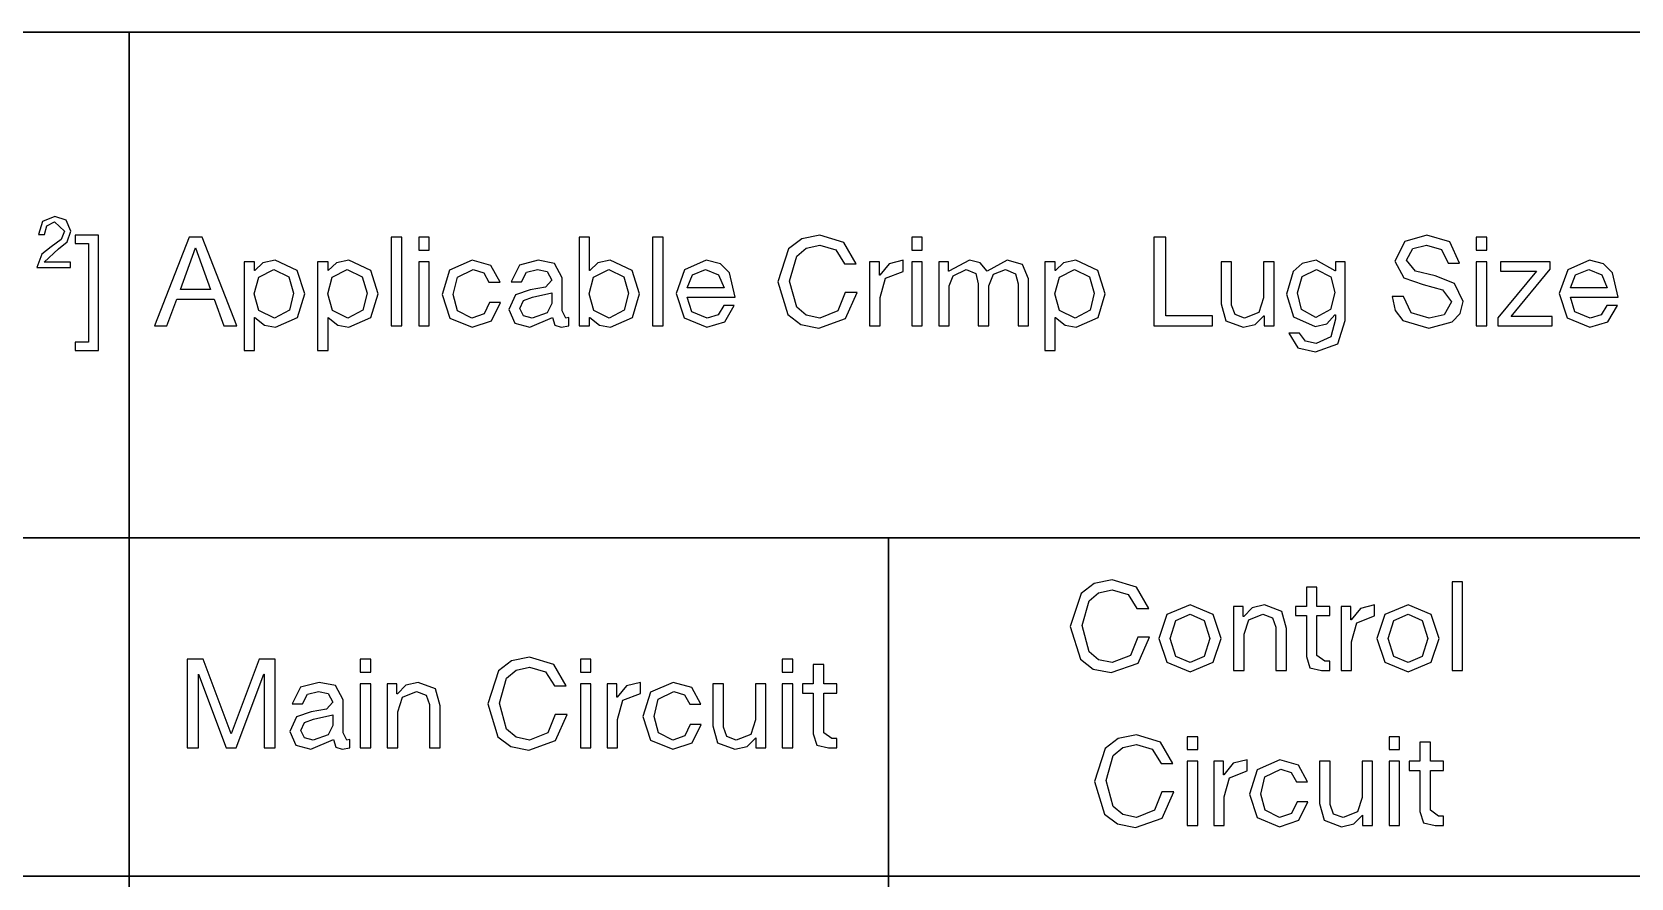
# Model space of a CAD drawing. Extents: x -212 to 220, y 7 to 294.
# Drawn here: x 120.6 to 157.04, y 128.63 to 147.9 of the extents above; entities that cross this region are included whole.
import ezdxf

# ---------------------------------------------------------------- set-up
doc = ezdxf.new("R2010")
doc.units = 0

msp = doc.modelspace()

# ---------------------------------------------------------------- linework, layer by layer
at = {"layer": '1'}
for p, q in [((88.217886, 147.898229), (122.817901, 147.898229)), ((105.518, 147.898), (122.817831, 147.898)), ((122.817549, 147.898229), (157.417564, 147.898229)), ((122.817549, 136.37618), (122.817549, 147.898229)), ((122.817901, 147.898229), (122.817901, 136.37618)), ((122.818, 147.898), (140.117831, 147.898)), ((122.818, 144.076), (122.818, 147.810145)), ((140.118, 147.898), (157.417831, 147.898)), ((122.818, 136.464), (122.818, 144.075869)), ((120.841497, 143.582907), (120.75158, 143.286285)), ((121.12365, 143.699696), (120.841497, 143.582907)), ((120.939682, 143.483689), (121.115382, 143.575673)), ((121.115382, 143.575673), (121.342757, 143.364833)), ((121.385132, 143.61443), (121.12365, 143.699696)), ((121.491585, 143.364833), (121.385132, 143.61443)), ((120.75158, 143.286285), (120.888006, 143.286285)), ((120.888006, 143.286285), (120.939682, 143.483689)), ((121.342757, 143.364833), (121.268344, 143.173114)), ((121.403219, 143.120921), (121.491585, 143.364833)), ((122.116563, 143.268886), (121.587397, 143.268886)), ((121.587397, 143.268886), (121.587397, 143.078717)), ((122.116563, 140.647863), (122.116563, 143.268886)), ((124.18775, 143.22341), (123.398136, 141.205967)), ((124.481271, 143.22341), (124.18775, 143.22341)), ((125.270885, 141.205967), (124.481271, 143.22341)), ((129.028787, 143.22341), (128.789009, 143.22341)), ((128.789009, 143.22341), (128.789009, 141.205967)), ((129.028787, 141.205967), (129.028787, 143.22341)), ((129.655104, 143.22341), (129.415326, 143.22341)), ((129.415326, 143.22341), (129.415326, 142.929889)), ((129.655104, 142.929889), (129.655104, 143.22341)), ((133.30862, 143.22341), (133.068842, 143.22341)), ((133.068842, 143.22341), (133.068842, 141.205967)), ((133.30862, 142.466869), (133.30862, 143.22341)), ((134.986033, 143.22341), (134.746255, 143.22341)), ((134.746255, 143.22341), (134.746255, 141.205967)), ((134.986033, 141.205967), (134.986033, 143.22341)), ((138.553766, 143.268886), (138.14294, 143.185428)), ((139.104119, 143.103521), (138.553766, 143.268886)), ((140.890569, 143.22341), (140.650791, 143.22341)), ((140.650791, 143.22341), (140.650791, 142.929889)), ((140.890569, 142.929889), (140.890569, 143.22341)), ((146.436472, 143.22341), (146.167755, 143.22341)), ((146.167755, 143.22341), (146.167755, 141.205967)), ((146.436472, 141.433343), (146.436472, 143.22341)), ((152.38855, 143.268886), (151.884706, 143.128843)), ((152.909448, 143.11644), (152.38855, 143.268886)), ((153.753839, 143.22341), (153.51406, 143.22341)), ((153.51406, 143.22341), (153.51406, 142.929889)), ((153.753839, 142.929889), (153.753839, 143.22341)), ((120.827545, 142.838252), (120.718508, 142.533878)), ((121.045102, 143.0093), (120.827545, 142.838252)), ((120.879738, 142.657901), (121.206332, 142.963825)), ((121.268344, 143.173114), (121.045102, 143.0093)), ((121.206332, 142.963825), (121.403219, 143.120921)), ((121.587397, 143.078717), (121.889187, 143.078717)), ((121.889187, 143.078717), (121.889187, 140.838032)), ((123.985179, 142.036922), (124.328309, 142.979498)), ((124.328309, 142.979498), (124.332444, 142.979498)), ((124.332444, 142.979498), (124.67144, 142.036922)), ((129.415326, 142.929889), (129.655104, 142.929889)), ((137.843734, 142.957794), (137.598788, 142.20642)), ((138.14294, 143.185428), (137.843734, 142.957794)), ((138.029252, 142.794497), (138.242481, 142.977044)), ((138.242481, 142.977044), (138.553766, 143.045644)), ((138.553766, 143.045644), (138.917051, 142.93764)), ((138.917051, 142.93764), (139.116005, 142.615697)), ((139.384721, 142.615697), (139.104119, 143.103521)), ((140.650791, 142.929889), (140.890569, 142.929889)), ((151.884706, 143.128843), (151.656814, 142.681843)), ((151.92553, 142.698379), (152.067123, 142.97123)), ((152.067123, 142.97123), (152.376148, 143.045644)), ((152.376148, 143.045644), (152.719279, 142.947459)), ((152.719279, 142.947459), (152.876375, 142.632233)), ((153.132689, 142.632233), (152.909448, 143.11644)), ((153.51406, 142.929889), (153.753839, 142.929889)), ((120.718508, 142.533878), (121.479183, 142.533878)), ((121.479183, 142.657901), (120.879738, 142.657901)), ((121.479183, 142.533878), (121.479183, 142.657901)), ((125.677061, 142.665306), (125.437283, 142.665306)), ((125.437283, 142.665306), (125.437283, 140.647863)), ((125.677061, 142.466869), (125.677061, 142.665306)), ((125.681196, 142.466869), (125.677061, 142.466869)), ((125.868264, 142.643085), (125.681196, 142.466869)), ((125.771112, 142.314941), (126.115277, 142.48754)), ((126.14835, 142.698379), (125.868264, 142.643085)), ((126.115277, 142.48754), (126.456857, 142.321142)), ((126.650644, 142.469453), (126.14835, 142.698379)), ((126.818075, 141.933569), (126.650644, 142.469453)), ((127.351374, 142.665306), (127.111596, 142.665306)), ((127.111596, 142.665306), (127.111596, 140.647863)), ((127.351374, 142.466869), (127.351374, 142.665306)), ((127.355509, 142.466869), (127.351374, 142.466869)), ((127.542577, 142.643085), (127.355509, 142.466869)), ((127.445425, 142.314941), (127.789589, 142.48754)), ((127.822662, 142.698379), (127.542577, 142.643085)), ((127.789589, 142.48754), (128.13117, 142.321142)), ((128.324956, 142.469453), (127.822662, 142.698379)), ((128.492388, 141.933569), (128.324956, 142.469453)), ((129.655104, 142.665306), (129.415326, 142.665306)), ((129.415326, 142.665306), (129.415326, 141.205967)), ((129.655104, 141.205967), (129.655104, 142.665306)), ((130.120191, 142.472037), (129.950693, 141.917033)), ((130.636954, 142.698379), (130.120191, 142.472037)), ((130.300025, 142.313907), (130.657625, 142.48754)), ((131.063284, 142.57849), (130.636954, 142.698379)), ((130.657625, 142.48754), (130.89947, 142.411059)), ((131.269472, 142.198152), (131.063284, 142.57849)), ((131.714405, 142.590892), (131.520619, 142.210555)), ((132.140735, 142.698379), (131.714405, 142.590892)), ((131.870985, 142.429662), (132.124199, 142.48754)), ((132.124199, 142.48754), (132.344857, 142.444648)), ((132.511254, 142.626549), (132.140735, 142.698379)), ((132.686437, 142.297371), (132.511254, 142.626549)), ((133.312755, 142.466869), (133.30862, 142.466869)), ((133.499823, 142.643085), (133.312755, 142.466869)), ((133.402671, 142.314941), (133.746835, 142.48754)), ((133.779909, 142.698379), (133.499823, 142.643085)), ((133.746835, 142.48754), (134.088416, 142.321142)), ((134.282203, 142.469453), (133.779909, 142.698379)), ((134.449634, 141.933569), (134.282203, 142.469453)), ((135.475408, 142.482889), (135.282655, 141.941838)), ((135.968917, 142.698379), (135.475408, 142.482889)), ((135.655241, 142.36455), (135.95238, 142.48754)), ((135.95238, 142.48754), (136.248486, 142.367651)), ((136.291958, 142.617893), (135.968917, 142.698379)), ((136.497566, 142.414159), (136.291958, 142.617893)), ((137.867505, 142.227091), (138.029252, 142.794497)), ((139.116005, 142.615697), (139.384721, 142.615697)), ((139.913886, 142.665306), (139.690645, 142.665306)), ((139.690645, 142.665306), (139.690645, 141.205967)), ((139.913886, 142.359382), (139.913886, 142.665306)), ((140.136095, 142.618797), (139.922155, 142.359382)), ((140.455455, 142.698379), (140.136095, 142.618797)), ((140.455455, 142.446199), (140.455455, 142.698379)), ((140.890569, 142.665306), (140.650791, 142.665306)), ((140.650791, 142.665306), (140.650791, 141.205967)), ((140.890569, 141.205967), (140.890569, 142.665306)), ((141.487947, 142.665306), (141.264706, 142.665306)), ((141.264706, 142.665306), (141.264706, 141.205967)), ((141.487947, 142.450333), (141.487947, 142.665306)), ((141.967504, 142.698379), (141.496216, 142.450333)), ((141.591817, 142.343363), (141.89309, 142.48754)), ((141.89309, 142.48754), (142.11013, 142.396073)), ((142.211416, 142.641018), (141.967504, 142.698379)), ((142.368512, 142.450333), (142.211416, 142.641018)), ((142.823264, 142.698379), (142.368512, 142.450333)), ((142.511139, 142.386771), (142.790191, 142.48754)), ((142.790191, 142.48754), (143.017567, 142.392972)), ((143.177246, 142.600711), (142.823264, 142.698379)), ((143.311088, 142.2767), (143.177246, 142.600711)), ((143.919835, 142.665306), (143.680057, 142.665306)), ((143.680057, 142.665306), (143.680057, 140.647863)), ((143.919835, 142.466869), (143.919835, 142.665306)), ((143.92397, 142.466869), (143.919835, 142.466869)), ((144.111038, 142.643085), (143.92397, 142.466869)), ((144.013886, 142.314941), (144.358051, 142.48754)), ((144.391124, 142.698379), (144.111038, 142.643085)), ((144.358051, 142.48754), (144.699631, 142.321142)), ((144.893417, 142.469453), (144.391124, 142.698379)), ((145.060849, 141.933569), (144.893417, 142.469453)), ((147.939219, 142.665306), (147.699441, 142.665306)), ((147.699441, 142.665306), (147.699441, 141.706194)), ((147.939219, 141.677255), (147.939219, 142.665306)), ((148.9066, 142.665306), (148.666822, 142.665306)), ((148.666822, 142.665306), (148.666822, 141.842619)), ((148.9066, 141.205967), (148.9066, 142.665306)), ((149.545578, 142.626484), (149.33758, 142.442581)), ((149.542735, 142.326826), (149.876048, 142.48754)), ((149.863645, 142.698379), (149.545578, 142.626484)), ((150.297726, 142.458601), (149.863645, 142.698379)), ((149.876048, 142.48754), (150.195924, 142.323209)), ((150.30186, 142.458601), (150.297726, 142.458601)), ((150.525102, 142.665306), (150.30186, 142.665306)), ((150.30186, 142.665306), (150.30186, 142.458601)), ((150.525103, 141.32999), (150.525102, 142.665306)), ((151.656814, 142.681843), (151.860418, 142.301505)), ((152.127585, 142.45395), (151.92553, 142.698379)), ((152.876375, 142.632233), (153.132689, 142.632233)), ((153.753839, 142.665306), (153.51406, 142.665306)), ((153.51406, 142.665306), (153.51406, 141.205967)), ((153.753839, 141.205967), (153.753839, 142.665306)), ((155.198709, 142.665306), (154.065963, 142.665306)), ((154.065963, 142.665306), (154.065963, 142.454467)), ((154.305742, 141.416806), (155.198709, 142.499942)), ((155.198709, 142.499942), (155.198709, 142.665306)), ((155.597133, 142.482889), (155.40438, 141.941838)), ((156.090642, 142.698379), (155.597133, 142.482889)), ((155.776966, 142.36455), (156.074105, 142.48754)), ((156.074105, 142.48754), (156.370211, 142.367651)), ((156.413683, 142.617893), (156.090642, 142.698379)), ((156.61929, 142.414159), (156.413683, 142.617893)), ((125.668793, 141.937704), (125.771112, 142.314941)), ((126.456857, 142.321142), (126.565894, 141.950106)), ((127.343106, 141.937704), (127.445425, 142.314941)), ((128.13117, 142.321142), (128.240207, 141.950106)), ((130.202873, 141.917033), (130.300025, 142.313907)), ((130.89947, 142.411059), (131.017292, 142.198152)), ((131.017292, 142.198152), (131.269472, 142.198152)), ((131.520619, 142.210555), (131.760398, 142.210555)), ((131.760398, 142.210555), (131.870985, 142.429662)), ((132.450793, 142.243627), (132.304032, 142.089632)), ((132.344857, 142.444648), (132.450793, 142.243627)), ((132.686437, 141.549098), (132.686437, 142.297371)), ((133.300352, 141.937704), (133.402671, 142.314941)), ((134.088416, 142.321142), (134.197453, 141.950106)), ((135.534836, 142.074129), (135.655241, 142.36455)), ((136.248486, 142.367651), (136.374059, 142.074129)), ((136.626239, 141.86329), (136.497566, 142.414159)), ((137.598788, 142.20642), (137.830298, 141.461248)), ((138.029252, 141.63333), (137.867505, 142.227091)), ((139.922155, 142.359382), (139.913886, 142.359382)), ((139.930423, 141.855021), (140.048762, 142.290136)), ((140.048762, 142.290136), (140.455455, 142.446199)), ((141.496216, 142.450333), (141.487947, 142.450333)), ((141.504484, 142.11547), (141.591817, 142.343363)), ((141.504484, 141.205967), (141.504484, 142.11547)), ((142.11013, 142.396073), (142.165941, 142.165079)), ((142.165941, 142.165079), (142.165941, 141.205967)), ((142.405719, 142.11547), (142.511139, 142.386771)), ((142.405719, 141.205967), (142.405719, 142.11547)), ((143.017567, 142.392972), (143.07131, 142.165079)), ((143.07131, 142.165079), (143.07131, 141.205967)), ((143.311088, 141.205967), (143.311088, 142.2767)), ((143.911567, 141.937704), (144.013886, 142.314941)), ((144.699631, 142.321142), (144.808668, 141.950106)), ((149.33758, 142.442581), (149.189786, 141.929435)), ((149.441966, 141.958374), (149.542735, 142.326826)), ((150.195924, 142.323209), (150.289458, 141.966642)), ((151.860418, 142.301505), (152.305868, 142.144409)), ((152.574585, 142.342846), (152.127585, 142.45395)), ((152.305868, 142.144409), (152.747184, 142.025553)), ((153.01435, 142.170764), (152.574585, 142.342846)), ((153.215371, 141.759937), (153.01435, 142.170764)), ((154.888651, 142.454467), (154.008086, 141.387868)), ((154.065963, 142.454467), (154.888651, 142.454467)), ((155.65656, 142.074129), (155.776966, 142.36455)), ((156.370211, 142.367651), (156.495784, 142.074129)), ((156.747964, 141.86329), (156.61929, 142.414159)), ((123.675121, 141.205967), (123.902497, 141.81368)), ((123.902497, 141.81368), (124.754122, 141.81368)), ((124.67144, 142.036922), (123.985179, 142.036922)), ((124.754122, 141.81368), (124.97323, 141.205967)), ((125.774213, 141.552198), (125.668793, 141.937704)), ((126.565894, 141.950106), (126.469259, 141.55995)), ((126.565894, 141.950106), (126.565894, 141.950106)), ((126.65271, 141.398203), (126.818075, 141.933569)), ((127.448525, 141.552198), (127.343106, 141.937704)), ((128.240207, 141.950106), (128.143572, 141.55995)), ((128.240207, 141.950106), (128.240207, 141.950106)), ((128.327023, 141.398203), (128.492388, 141.933569)), ((129.950693, 141.917033), (130.124325, 141.382183)), ((130.301058, 141.549614), (130.202873, 141.917033)), ((131.029694, 141.739267), (130.905155, 141.479335)), ((131.277741, 141.739267), (131.029694, 141.739267)), ((131.073102, 141.322755), (131.277741, 141.739267)), ((131.619838, 141.912382), (131.466876, 141.58217)), ((131.958835, 142.028654), (131.619838, 141.912382)), ((131.719056, 141.598707), (131.806906, 141.786292)), ((131.806906, 141.786292), (132.012578, 141.859156)), ((132.304032, 142.089632), (131.958835, 142.028654)), ((132.012578, 141.859156), (132.446659, 141.958374)), ((132.446659, 141.958374), (132.446659, 141.714462)), ((133.405771, 141.552198), (133.300352, 141.937704)), ((134.197453, 141.950106), (134.100818, 141.55995)), ((134.197453, 141.950106), (134.197453, 141.950106)), ((134.28427, 141.398203), (134.449634, 141.933569)), ((135.282655, 141.941838), (135.461456, 141.389935)), ((136.374059, 142.074129), (135.534836, 142.074129)), ((135.639739, 141.528944), (135.534836, 141.86329)), ((135.534836, 141.86329), (136.626239, 141.86329)), ((139.136675, 141.966642), (138.969244, 141.549614)), ((139.405392, 141.966642), (139.136675, 141.966642)), ((139.141326, 141.372365), (139.405392, 141.966642)), ((139.930423, 141.205967), (139.930423, 141.855021)), ((144.016987, 141.552198), (143.911567, 141.937704)), ((144.808668, 141.950106), (144.712033, 141.55995)), ((144.808668, 141.950106), (144.808668, 141.950106)), ((144.895484, 141.398203), (145.060849, 141.933569)), ((148.666822, 141.842619), (148.559852, 141.513958)), ((149.189786, 141.929435), (149.351533, 141.410605)), ((149.529299, 141.580103), (149.441966, 141.958374)), ((150.289458, 141.966642), (150.19024, 141.579587)), ((151.851117, 141.871558), (151.594802, 141.871558)), ((151.594802, 141.871558), (151.661335, 141.552263)), ((152.029917, 141.500522), (151.851117, 141.871558)), ((152.747184, 142.025553), (152.946655, 141.751669)), ((152.946655, 141.751669), (152.783874, 141.457631)), ((153.144381, 141.484244), (153.215371, 141.759937)), ((155.40438, 141.941838), (155.583181, 141.389935)), ((156.495784, 142.074129), (155.65656, 142.074129)), ((155.761464, 141.528944), (155.65656, 141.86329)), ((155.65656, 141.86329), (156.747964, 141.86329)), ((125.677061, 140.647863), (125.677061, 141.40027)), ((125.677061, 141.40027), (125.681196, 141.40027)), ((125.681196, 141.40027), (125.901337, 141.22147)), ((126.127679, 141.383733), (125.774213, 141.552198)), ((126.469259, 141.55995), (126.127679, 141.383733)), ((126.152484, 141.172894), (126.65271, 141.398203)), ((127.351374, 140.647863), (127.351374, 141.40027)), ((127.351374, 141.40027), (127.355509, 141.40027)), ((127.355509, 141.40027), (127.57565, 141.22147)), ((127.801992, 141.383733), (127.448525, 141.552198)), ((128.143572, 141.55995), (127.801992, 141.383733)), ((127.826796, 141.172894), (128.327023, 141.398203)), ((130.124325, 141.382183), (130.63282, 141.172894)), ((130.628686, 141.383733), (130.301058, 141.549614)), ((130.905155, 141.479335), (130.628686, 141.383733)), ((131.466876, 141.58217), (131.607435, 141.267462)), ((131.805356, 141.432309), (131.719056, 141.598707)), ((132.000176, 141.383733), (131.805356, 141.432309)), ((131.946432, 141.172894), (132.463195, 141.396136)), ((132.34279, 141.499488), (132.000176, 141.383733)), ((132.446659, 141.714462), (132.34279, 141.499488)), ((132.463195, 141.396136), (132.517972, 141.225604)), ((132.764985, 141.383733), (132.686437, 141.549098)), ((132.839399, 141.396136), (132.764985, 141.383733)), ((132.839399, 141.210101), (132.839399, 141.396136)), ((133.30862, 141.205967), (133.30862, 141.40027)), ((133.30862, 141.40027), (133.312755, 141.40027)), ((133.312755, 141.40027), (133.532896, 141.22147)), ((133.759237, 141.383733), (133.405771, 141.552198)), ((134.100818, 141.55995), (133.759237, 141.383733)), ((133.784043, 141.172894), (134.28427, 141.398203)), ((135.461456, 141.389935), (135.981319, 141.172894)), ((135.989587, 141.383733), (135.639739, 141.528944)), ((136.237117, 141.455047), (135.989587, 141.383733)), ((136.369925, 141.668987), (136.237117, 141.455047)), ((136.605569, 141.668987), (136.369925, 141.668987)), ((136.391112, 141.300018), (136.605569, 141.668987)), ((137.830298, 141.461248), (138.122011, 141.237877)), ((138.242481, 141.450977), (138.029252, 141.63333)), ((138.553766, 141.383733), (138.242481, 141.450977)), ((138.533096, 141.156358), (139.141326, 141.372365)), ((138.969244, 141.549614), (138.553766, 141.383733)), ((143.919835, 140.647863), (143.919835, 141.40027)), ((143.919835, 141.40027), (143.92397, 141.40027)), ((143.92397, 141.40027), (144.144111, 141.22147)), ((144.370453, 141.383733), (144.016987, 141.552198)), ((144.712033, 141.55995), (144.370453, 141.383733)), ((144.395258, 141.172894), (144.895484, 141.398203)), ((147.503071, 141.433343), (146.436472, 141.433343)), ((147.503071, 141.205967), (147.503071, 141.433343)), ((147.699441, 141.706194), (147.805377, 141.321722)), ((148.017767, 141.463832), (147.939219, 141.677255)), ((148.232741, 141.383733), (148.017767, 141.463832)), ((148.559852, 141.513958), (148.232741, 141.383733)), ((148.477686, 141.236973), (148.67509, 141.437477)), ((148.67509, 141.437477), (148.679224, 141.437477)), ((148.679224, 141.437477), (148.679224, 141.205967)), ((149.351533, 141.410605), (149.838841, 141.189431)), ((149.855377, 141.40027), (149.529299, 141.580103)), ((150.19024, 141.579587), (149.855377, 141.40027)), ((149.855377, 141.40027), (149.855377, 141.40027)), ((150.106524, 141.255059), (150.293592, 141.454013)), ((150.293592, 141.454013), (150.301861, 141.454013)), ((150.301861, 141.454013), (150.301861, 141.358929)), ((151.661335, 141.552263), (151.841815, 141.329473)), ((152.438159, 141.383733), (152.029917, 141.500522)), ((152.783874, 141.457631), (152.438159, 141.383733)), ((152.960607, 141.296917), (153.144381, 141.484244)), ((154.008086, 141.387868), (154.008086, 141.205967)), ((155.240049, 141.416806), (154.305742, 141.416806)), ((155.240049, 141.205967), (155.240049, 141.416806)), ((155.583181, 141.389935), (156.103044, 141.172894)), ((156.111312, 141.383733), (155.761464, 141.528944)), ((156.358842, 141.455047), (156.111312, 141.383733)), ((156.49165, 141.668987), (156.358842, 141.455047)), ((156.727294, 141.668987), (156.49165, 141.668987)), ((156.512837, 141.300018), (156.727294, 141.668987)), ((123.398136, 141.205967), (123.675121, 141.205967)), ((124.97323, 141.205967), (125.270885, 141.205967)), ((125.901337, 141.22147), (126.152484, 141.172894)), ((127.57565, 141.22147), (127.826796, 141.172894)), ((128.789009, 141.205967), (129.028787, 141.205967)), ((129.415326, 141.205967), (129.655104, 141.205967)), ((130.63282, 141.172894), (131.073102, 141.322755)), ((131.607435, 141.267462), (131.946432, 141.172894)), ((132.517972, 141.225604), (132.665767, 141.172894)), ((132.665767, 141.172894), (132.839399, 141.210101)), ((133.068842, 141.205967), (133.30862, 141.205967)), ((133.532896, 141.22147), (133.784043, 141.172894)), ((134.746255, 141.205967), (134.986033, 141.205967)), ((135.981319, 141.172894), (136.391112, 141.300018)), ((138.122011, 141.237877), (138.533096, 141.156358)), ((139.690645, 141.205967), (139.930423, 141.205967)), ((140.650791, 141.205967), (140.890569, 141.205967)), ((141.264706, 141.205967), (141.504484, 141.205967)), ((142.165941, 141.205967), (142.405719, 141.205967)), ((143.07131, 141.205967), (143.311088, 141.205967)), ((144.144111, 141.22147), (144.395258, 141.172894)), ((146.167755, 141.205967), (147.503071, 141.205967)), ((147.805377, 141.321722), (148.199668, 141.172894)), ((148.199668, 141.172894), (148.477686, 141.236973)), ((148.679224, 141.205967), (148.9066, 141.205967)), ((149.483309, 141.040603), (149.24353, 141.040603)), ((149.24353, 141.040603), (149.449202, 140.708324)), ((149.619217, 140.857669), (149.483309, 141.040603)), ((149.838841, 141.189431), (150.106524, 141.255059)), ((150.301861, 141.358929), (150.200576, 140.959471)), ((150.359739, 140.794107), (150.525103, 141.32999)), ((151.841815, 141.329473), (152.429891, 141.156358)), ((152.429891, 141.156358), (152.960607, 141.296917)), ((153.51406, 141.205967), (153.753839, 141.205967)), ((154.008086, 141.205967), (155.240049, 141.205967)), ((156.103044, 141.172894), (156.512837, 141.300018)), ((121.889187, 140.838032), (121.587397, 140.838032)), ((121.587397, 140.838032), (121.587397, 140.647863)), ((121.587397, 140.647863), (122.116563, 140.647863)), ((125.437283, 140.647863), (125.677061, 140.647863)), ((127.111596, 140.647863), (127.351374, 140.647863)), ((143.680057, 140.647863), (143.919835, 140.647863)), ((149.449202, 140.708324), (149.84711, 140.61479)), ((149.863646, 140.804959), (149.619217, 140.857669)), ((149.84711, 140.61479), (150.359739, 140.794107)), ((150.200576, 140.959471), (149.863646, 140.804959)), ((122.817901, 136.37618), (88.217886, 136.37618)), ((105.517717, 136.375827), (122.817549, 136.375827)), ((105.518, 136.376), (122.817831, 136.376)), ((157.417564, 136.37618), (122.817549, 136.37618)), ((122.817549, 136.375827), (122.817549, 128.675764)), ((122.817549, 136.375827), (140.11738, 136.375827)), ((122.817549, 128.675764), (122.817549, 136.375827)), ((122.818, 136.376), (140.117831, 136.376)), ((122.818, 128.765), (122.818, 136.288675)), ((140.11738, 136.375827), (140.11738, 128.675764)), ((140.117733, 136.375827), (157.417564, 136.375827)), ((140.117733, 128.675764), (140.117733, 136.375827)), ((140.118, 136.376), (157.417831, 136.376)), ((140.118, 128.765), (140.118, 136.288675)), ((144.80712, 135.338069), (144.507914, 135.110435)), ((145.217946, 135.421527), (144.80712, 135.338069)), ((144.906662, 135.129685), (145.217946, 135.198285)), ((145.768299, 135.256162), (145.217946, 135.421527)), ((145.217946, 135.198285), (145.581232, 135.090282)), ((146.048902, 134.768338), (145.768299, 135.256162)), ((149.882251, 135.256162), (149.642472, 135.256162)), ((149.642472, 135.256162), (149.642472, 134.817947)), ((149.882251, 134.817947), (149.882251, 135.256162)), ((153.200905, 135.376052), (152.961126, 135.376052)), ((152.961126, 135.376052), (152.961126, 133.358608)), ((153.200905, 133.358608), (153.200905, 135.376052)), ((144.507914, 135.110435), (144.262968, 134.359062)), ((144.531686, 134.379732), (144.693432, 134.947138)), ((144.693432, 134.947138), (144.906662, 135.129685)), ((145.581232, 135.090282), (145.780185, 134.768338)), ((146.990446, 134.85102), (146.463347, 134.629846)), ((147.517543, 134.629846), (146.990446, 134.85102)), ((147.981612, 134.817947), (147.981598, 133.358608)), ((148.204853, 134.817947), (147.981612, 134.817947)), ((148.204853, 134.586437), (148.204853, 134.817947)), ((148.684393, 134.85102), (148.408444, 134.786942)), ((149.080752, 134.702192), (148.684393, 134.85102)), ((149.642472, 134.817947), (149.394427, 134.817947)), ((149.394427, 134.817947), (149.394427, 134.607108)), ((150.175772, 134.817947), (149.882251, 134.817947)), ((150.175772, 134.607108), (150.175772, 134.817947)), ((150.432103, 134.817947), (150.432089, 133.358608)), ((150.655344, 134.817947), (150.432103, 134.817947)), ((150.655344, 134.512024), (150.655344, 134.817947)), ((151.196895, 134.85102), (150.877537, 134.771439)), ((151.196895, 134.59884), (151.196895, 134.85102)), ((151.957571, 134.85102), (151.430473, 134.629846)), ((152.48467, 134.629846), (151.957571, 134.85102)), ((145.780185, 134.768338), (146.048902, 134.768338)), ((146.463347, 134.629846), (146.283513, 134.086211)), ((146.535692, 134.086211), (146.6685, 134.496521)), ((146.6685, 134.496521), (146.990446, 134.640181)), ((146.990446, 134.640181), (147.312389, 134.496521)), ((147.312389, 134.496521), (147.445197, 134.086211)), ((147.697376, 134.086211), (147.517543, 134.629846)), ((148.213108, 134.586437), (148.204853, 134.586437)), ((148.408444, 134.786942), (148.213108, 134.586437)), ((148.221373, 134.181295), (148.327827, 134.509956)), ((148.327827, 134.509956), (148.65132, 134.640181)), ((148.65132, 134.640181), (148.869912, 134.560082)), ((148.869912, 134.560082), (148.948976, 134.346659)), ((149.188755, 134.317721), (149.080752, 134.702192)), ((149.394427, 134.607108), (149.642472, 134.607108)), ((149.642472, 134.607108), (149.642472, 133.676934)), ((149.882251, 133.701739), (149.882251, 134.607108)), ((149.882251, 134.607108), (150.175772, 134.607108)), ((150.663599, 134.512024), (150.655344, 134.512024)), ((150.877537, 134.771439), (150.663599, 134.512024)), ((150.790204, 134.442777), (151.196895, 134.59884)), ((151.430473, 134.629846), (151.250641, 134.086211)), ((151.50282, 134.086211), (151.635628, 134.496521)), ((151.635628, 134.496521), (151.957571, 134.640181)), ((151.957571, 134.640181), (152.279516, 134.496521)), ((152.279516, 134.496521), (152.412325, 134.086211)), ((152.664504, 134.086211), (152.48467, 134.629846)), ((144.262968, 134.359062), (144.494479, 133.613889)), ((144.693432, 133.785971), (144.531686, 134.379732)), ((145.800857, 134.119284), (145.633426, 133.702256)), ((146.069571, 134.119284), (145.800857, 134.119284)), ((145.805506, 133.525006), (146.069571, 134.119284)), ((146.283513, 134.086211), (146.463347, 133.546193)), ((146.283513, 134.086211), (146.283513, 134.086211)), ((146.6685, 133.679518), (146.535692, 134.086211)), ((146.535692, 134.086211), (146.535692, 134.086211)), ((147.445197, 134.086211), (147.312389, 133.679518)), ((147.517543, 133.546193), (147.697376, 134.086211)), ((148.221373, 133.358608), (148.221373, 134.181295)), ((148.948976, 134.346659), (148.948976, 133.358608)), ((149.188755, 133.358608), (149.188755, 134.317721)), ((150.671864, 134.007663), (150.790204, 134.442777)), ((151.250641, 134.086211), (151.430473, 133.546193)), ((151.250641, 134.086211), (151.250641, 134.086211)), ((151.635628, 133.679518), (151.50282, 134.086211)), ((151.50282, 134.086211), (151.50282, 134.086211)), ((152.412325, 134.086211), (152.279516, 133.679518)), ((152.48467, 133.546193), (152.664504, 134.086211)), ((144.906662, 133.603618), (144.693432, 133.785971)), ((150.671864, 133.358608), (150.671864, 134.007663)), ((124.507093, 133.612856), (124.143292, 133.612856)), ((124.143292, 133.612856), (124.143309, 131.595412)), ((125.143746, 131.917872), (124.507093, 133.612856)), ((125.780399, 133.612856), (125.143746, 131.917872)), ((126.148335, 133.612856), (125.780399, 133.612856)), ((126.148335, 131.595412), (126.148335, 133.612856)), ((128.323925, 133.612856), (128.084146, 133.612856)), ((128.084146, 133.612856), (128.084146, 133.319334)), ((128.323925, 133.319334), (128.323925, 133.612856)), ((131.533541, 133.574873), (131.234334, 133.347239)), ((131.419853, 133.183942), (131.633083, 133.366489)), ((131.944369, 133.658331), (131.533541, 133.574873)), ((131.633083, 133.366489), (131.944369, 133.435089)), ((132.49472, 133.492967), (131.944369, 133.658331)), ((131.944369, 133.435089), (132.307652, 133.327086)), ((132.775321, 133.005142), (132.49472, 133.492967)), ((133.341694, 133.612856), (133.101919, 133.612856)), ((133.101919, 133.612856), (133.101919, 133.319334)), ((133.341694, 133.319334), (133.341694, 133.612856)), ((137.940887, 133.612856), (137.701108, 133.612856)), ((137.701108, 133.612856), (137.701108, 133.319334)), ((137.940887, 133.319334), (137.940887, 133.612856)), ((138.646787, 133.492967), (138.407008, 133.492967)), ((138.407008, 133.492967), (138.407008, 133.054751)), ((138.646787, 133.054751), (138.646787, 133.492967)), ((144.494479, 133.613889), (144.786192, 133.390518)), ((144.786192, 133.390518), (145.197277, 133.308999)), ((145.217946, 133.536375), (144.906662, 133.603618)), ((145.197277, 133.308999), (145.805506, 133.525006)), ((145.633426, 133.702256), (145.217946, 133.536375)), ((146.463347, 133.546193), (146.990446, 133.325535)), ((146.990446, 133.536375), (146.6685, 133.679518)), ((147.312389, 133.679518), (146.990446, 133.536375)), ((146.990446, 133.325535), (147.517543, 133.546193)), ((147.981598, 133.358608), (148.221373, 133.358608)), ((148.948976, 133.358608), (149.188755, 133.358608)), ((149.642472, 133.676934), (149.723087, 133.417002)), ((149.723087, 133.417002), (149.989738, 133.358608)), ((150.064153, 133.569447), (149.882251, 133.701739)), ((149.989738, 133.358608), (150.175772, 133.358608)), ((150.175772, 133.569447), (150.064153, 133.569447)), ((150.175772, 133.358608), (150.175772, 133.569447)), ((150.432089, 133.358608), (150.671864, 133.358608)), ((151.430473, 133.546193), (151.957571, 133.325535)), ((151.957571, 133.536375), (151.635628, 133.679518)), ((152.279516, 133.679518), (151.957571, 133.536375)), ((151.957571, 133.325535), (152.48467, 133.546193)), ((152.961126, 133.358608), (153.200905, 133.358608)), ((124.395492, 131.595412), (124.395492, 133.273859)), ((124.395492, 133.273859), (124.399619, 133.273859)), ((124.399619, 133.273859), (125.032138, 131.595412)), ((125.259513, 131.595412), (125.887897, 133.273859)), ((125.887897, 133.273859), (125.896152, 133.273859)), ((125.896152, 133.273859), (125.896152, 131.595412)), ((127.150871, 133.087824), (126.724542, 132.980337)), ((127.521392, 133.015994), (127.150871, 133.087824)), ((127.696574, 132.686816), (127.521392, 133.015994)), ((128.084146, 133.319334), (128.323925, 133.319334)), ((128.323925, 133.054751), (128.084146, 133.054751)), ((128.084146, 133.054751), (128.084146, 131.595412)), ((128.323925, 131.595412), (128.323925, 133.054751)), ((128.698077, 133.054751), (128.698062, 131.595412)), ((128.921317, 133.054751), (128.698077, 133.054751)), ((128.921317, 132.823241), (128.921317, 133.054751)), ((129.124909, 133.023746), (128.929572, 132.823241)), ((129.400858, 133.087824), (129.124909, 133.023746)), ((129.797216, 132.938996), (129.400858, 133.087824)), ((131.234334, 133.347239), (130.989388, 132.595866)), ((131.258105, 132.616536), (131.419853, 133.183942)), ((132.307652, 133.327086), (132.506608, 133.005142)), ((132.506608, 133.005142), (132.775321, 133.005142)), ((133.101919, 133.319334), (133.341694, 133.319334)), ((133.341694, 133.054751), (133.101919, 133.054751)), ((133.101919, 133.054751), (133.101919, 131.595412)), ((133.341694, 131.595412), (133.341694, 133.054751)), ((133.707577, 133.054751), (133.707563, 131.595412)), ((133.930818, 133.054751), (133.707577, 133.054751)), ((133.930818, 132.748828), (133.930818, 133.054751)), ((134.153014, 133.008243), (133.939073, 132.748828)), ((134.472373, 133.087824), (134.153014, 133.008243)), ((134.472373, 132.835644), (134.472373, 133.087824)), ((135.212379, 133.087824), (134.695615, 132.861482)), ((135.638709, 132.967935), (135.212379, 133.087824)), ((136.359592, 133.054751), (136.119813, 133.054751)), ((136.119813, 133.054751), (136.119813, 132.095639)), ((136.359592, 132.0667), (136.359592, 133.054751)), ((137.326974, 133.054751), (137.087195, 133.054751)), ((137.087195, 133.054751), (137.087195, 132.232064)), ((137.326967, 131.595412), (137.326974, 133.054751)), ((137.701108, 133.319334), (137.940887, 133.319334)), ((137.940887, 133.054751), (137.701108, 133.054751)), ((137.701108, 133.054751), (137.701108, 131.595412)), ((137.940887, 131.595412), (137.940887, 133.054751)), ((138.407008, 133.054751), (138.158963, 133.054751)), ((138.158963, 133.054751), (138.158963, 132.843912)), ((138.940308, 133.054751), (138.646787, 133.054751)), ((138.940308, 132.843912), (138.940308, 133.054751)), ((126.724542, 132.980337), (126.530756, 132.6)), ((126.770535, 132.6), (126.881128, 132.819107)), ((126.881128, 132.819107), (127.134336, 132.876985)), ((127.134336, 132.876985), (127.354993, 132.834093)), ((127.46093, 132.633073), (127.314169, 132.479077)), ((127.354993, 132.834093), (127.46093, 132.633073)), ((127.696574, 131.938543), (127.696574, 132.686816)), ((128.929572, 132.823241), (128.921317, 132.823241)), ((128.937838, 132.418099), (129.044291, 132.74676)), ((129.044291, 132.74676), (129.367785, 132.876985)), ((129.367785, 132.876985), (129.586377, 132.796887)), ((129.586377, 132.796887), (129.665441, 132.583463)), ((129.90522, 132.554525), (129.797216, 132.938996)), ((133.939073, 132.748828), (133.930818, 132.748828)), ((133.947342, 132.244467), (134.065681, 132.679581)), ((134.065681, 132.679581), (134.472373, 132.835644)), ((134.695615, 132.861482), (134.526115, 132.306478)), ((134.778298, 132.306478), (134.875449, 132.703352)), ((134.875449, 132.703352), (135.233048, 132.876985)), ((135.233048, 132.876985), (135.474893, 132.800504)), ((135.474893, 132.800504), (135.592715, 132.587597)), ((135.844898, 132.587597), (135.638709, 132.967935)), ((138.158963, 132.843912), (138.407008, 132.843912)), ((138.407008, 132.843912), (138.407008, 131.913738)), ((138.646787, 131.938543), (138.646787, 132.843912)), ((138.646787, 132.843912), (138.940308, 132.843912)), ((126.629975, 132.301827), (126.477014, 131.971616)), ((126.530756, 132.6), (126.770535, 132.6)), ((126.968972, 132.418099), (126.629975, 132.301827)), ((127.314169, 132.479077), (126.968972, 132.418099)), ((127.022714, 132.248601), (127.456795, 132.347819)), ((127.456795, 132.347819), (127.456795, 132.103907)), ((128.937838, 131.595412), (128.937838, 132.418099)), ((129.665441, 132.583463), (129.665441, 131.595412)), ((129.90522, 131.595412), (129.90522, 132.554525)), ((130.989388, 132.595866), (131.220898, 131.850693)), ((131.419853, 132.022775), (131.258105, 132.616536)), ((132.527277, 132.356088), (132.359848, 131.93906)), ((132.795994, 132.356088), (132.527277, 132.356088)), ((132.531927, 131.76181), (132.795994, 132.356088)), ((134.526115, 132.306478), (134.699748, 131.771628)), ((134.876482, 131.93906), (134.778298, 132.306478)), ((135.592715, 132.587597), (135.844898, 132.587597)), ((126.477014, 131.971616), (126.617572, 131.656907)), ((126.729193, 131.988152), (126.817043, 132.175737)), ((126.815493, 131.821754), (126.729193, 131.988152)), ((126.817043, 132.175737), (127.022714, 132.248601)), ((127.456795, 132.103907), (127.352926, 131.888934)), ((127.775124, 131.773179), (127.696574, 131.938543)), ((131.633083, 131.840422), (131.419853, 132.022775)), ((132.359848, 131.93906), (131.944369, 131.773179)), ((133.947342, 131.595412), (133.947342, 132.244467)), ((135.20411, 131.773179), (134.876482, 131.93906)), ((135.605119, 132.128712), (135.480583, 131.86878)), ((135.853163, 132.128712), (135.605119, 132.128712)), ((135.648527, 131.712201), (135.853163, 132.128712)), ((136.119813, 132.095639), (136.22575, 131.711167)), ((136.438141, 131.853277), (136.359592, 132.0667)), ((136.980224, 131.903403), (136.653113, 131.773179)), ((137.087195, 132.232064), (136.980224, 131.903403)), ((138.407008, 131.913738), (138.487623, 131.653806)), ((138.828685, 131.806251), (138.646787, 131.938543)), ((145.767784, 131.894101), (145.356956, 131.810644)), ((146.318135, 131.728737), (145.767784, 131.894101)), ((124.143309, 131.595412), (124.395492, 131.595412)), ((125.032138, 131.595412), (125.259513, 131.595412)), ((125.896152, 131.595412), (126.148335, 131.595412)), ((126.617572, 131.656907), (126.956568, 131.562339)), ((127.010314, 131.773179), (126.815493, 131.821754)), ((126.956568, 131.562339), (127.473334, 131.785581)), ((127.352926, 131.888934), (127.010314, 131.773179)), ((127.473334, 131.785581), (127.52811, 131.615049)), ((127.52811, 131.615049), (127.675905, 131.562339)), ((127.675905, 131.562339), (127.849535, 131.599546)), ((127.849535, 131.785581), (127.775124, 131.773179)), ((127.849535, 131.599546), (127.849535, 131.785581)), ((128.084146, 131.595412), (128.323925, 131.595412)), ((128.698062, 131.595412), (128.937838, 131.595412)), ((129.665441, 131.595412), (129.90522, 131.595412)), ((131.220898, 131.850693), (131.512611, 131.627322)), ((131.512611, 131.627322), (131.923697, 131.545803)), ((131.944369, 131.773179), (131.633083, 131.840422)), ((131.923697, 131.545803), (132.531927, 131.76181)), ((133.101919, 131.595412), (133.341694, 131.595412)), ((133.707563, 131.595412), (133.947342, 131.595412)), ((134.699748, 131.771628), (135.208245, 131.562339)), ((135.480583, 131.86878), (135.20411, 131.773179)), ((135.208245, 131.562339), (135.648527, 131.712201)), ((136.22575, 131.711167), (136.62004, 131.562339)), ((136.653113, 131.773179), (136.438141, 131.853277)), ((136.62004, 131.562339), (136.89806, 131.626418)), ((136.89806, 131.626418), (137.095464, 131.826922)), ((137.095464, 131.826922), (137.099591, 131.826922)), ((137.099591, 131.826922), (137.099591, 131.595412)), ((137.099591, 131.595412), (137.326967, 131.595412)), ((137.701108, 131.595412), (137.940887, 131.595412)), ((138.487623, 131.653806), (138.754274, 131.595412)), ((138.754274, 131.595412), (138.940308, 131.595412)), ((138.940308, 131.806251), (138.828685, 131.806251)), ((138.940308, 131.595412), (138.940308, 131.806251)), ((145.057749, 131.58301), (144.812803, 130.831636)), ((145.356956, 131.810644), (145.057749, 131.58301)), ((145.243268, 131.419713), (145.456498, 131.602259)), ((145.456498, 131.602259), (145.767784, 131.67086)), ((145.767784, 131.67086), (146.131067, 131.562856)), ((146.131067, 131.562856), (146.330023, 131.240913)), ((146.598737, 131.240913), (146.318135, 131.728737)), ((147.165109, 131.848626), (146.925334, 131.848626)), ((146.925334, 131.848626), (146.925334, 131.555105)), ((146.925334, 131.555105), (147.165109, 131.555105)), ((147.165109, 131.555105), (147.165109, 131.848626)), ((151.765336, 131.848626), (151.525557, 131.848626)), ((151.525557, 131.848626), (151.525557, 131.555105)), ((151.525557, 131.555105), (151.765336, 131.555105)), ((151.765336, 131.555105), (151.765336, 131.848626)), ((152.470202, 131.728737), (152.230423, 131.728737)), ((152.230423, 131.728737), (152.230423, 131.290522)), ((152.470202, 131.290522), (152.470202, 131.728737)), ((145.08152, 130.852307), (145.243268, 131.419713)), ((146.330023, 131.240913), (146.598737, 131.240913)), ((147.165109, 131.290522), (146.925334, 131.290522)), ((146.925334, 131.290522), (146.925334, 129.831183)), ((147.165109, 129.831183), (147.165109, 131.290522)), ((147.530992, 131.290522), (147.530978, 129.831183)), ((147.754233, 131.290522), (147.530992, 131.290522)), ((147.754233, 130.984598), (147.754233, 131.290522)), ((147.976429, 131.244013), (147.762488, 130.984598)), ((148.295788, 131.323595), (147.976429, 131.244013)), ((148.295788, 131.071414), (148.295788, 131.323595)), ((149.035794, 131.323595), (148.51903, 131.097252)), ((149.462124, 131.203706), (149.035794, 131.323595)), ((149.668313, 130.823368), (149.462124, 131.203706)), ((150.183007, 131.290522), (149.943228, 131.290522)), ((149.943228, 131.290522), (149.943228, 130.331409)), ((150.183007, 130.302471), (150.183007, 131.290522)), ((151.150389, 131.290522), (150.91061, 131.290522)), ((150.91061, 131.290522), (150.91061, 130.467835)), ((151.150382, 129.831183), (151.150389, 131.290522)), ((151.765336, 131.290522), (151.525557, 131.290522)), ((151.525557, 131.290522), (151.525557, 129.831183)), ((151.765336, 129.831183), (151.765336, 131.290522)), ((152.230423, 131.290522), (151.982378, 131.290522)), ((151.982378, 131.290522), (151.982378, 131.079682)), ((152.763723, 131.290522), (152.470202, 131.290522)), ((152.763723, 131.079682), (152.763723, 131.290522)), ((144.812803, 130.831636), (145.044313, 130.086464)), ((145.243268, 130.258546), (145.08152, 130.852307)), ((147.762488, 130.984598), (147.754233, 130.984598)), ((147.770757, 130.480237), (147.889096, 130.915352)), ((147.889096, 130.915352), (148.295788, 131.071414)), ((148.51903, 131.097252), (148.34953, 130.542249)), ((148.601713, 130.542249), (148.698864, 130.939123)), ((148.698864, 130.939123), (149.056463, 131.112755)), ((149.056463, 131.112755), (149.298308, 131.036274)), ((149.298308, 131.036274), (149.41613, 130.823368)), ((149.41613, 130.823368), (149.668313, 130.823368)), ((151.982378, 131.079682), (152.230423, 131.079682)), ((152.230423, 131.079682), (152.230423, 130.149509)), ((152.470202, 130.174313), (152.470202, 131.079682)), ((152.470202, 131.079682), (152.763723, 131.079682)), ((146.350692, 130.591858), (146.183263, 130.17483)), ((146.619409, 130.591858), (146.350692, 130.591858)), ((146.355342, 129.99758), (146.619409, 130.591858)), ((147.770757, 129.831183), (147.770757, 130.480237)), ((148.34953, 130.542249), (148.523163, 130.007399)), ((148.699897, 130.17483), (148.601713, 130.542249)), ((150.91061, 130.467835), (150.803639, 130.139173)), ((145.044313, 130.086464), (145.336026, 129.863093)), ((145.456498, 130.076193), (145.243268, 130.258546)), ((145.767784, 130.008949), (145.456498, 130.076193)), ((146.183263, 130.17483), (145.767784, 130.008949)), ((149.027525, 130.008949), (148.699897, 130.17483)), ((149.303998, 130.10455), (149.027525, 130.008949)), ((149.428534, 130.364482), (149.303998, 130.10455)), ((149.676578, 130.364482), (149.428534, 130.364482)), ((149.471942, 129.947971), (149.676578, 130.364482)), ((149.943228, 130.331409), (150.049165, 129.946938)), ((150.261556, 130.089047), (150.183007, 130.302471)), ((150.476528, 130.008949), (150.261556, 130.089047)), ((150.803639, 130.139173), (150.476528, 130.008949)), ((152.230423, 130.149509), (152.311038, 129.889577)), ((152.652101, 130.042022), (152.470202, 130.174313)), ((145.336026, 129.863093), (145.747112, 129.781573)), ((145.747112, 129.781573), (146.355342, 129.99758)), ((146.925334, 129.831183), (147.165109, 129.831183)), ((147.530978, 129.831183), (147.770757, 129.831183)), ((148.523163, 130.007399), (149.03166, 129.79811)), ((149.03166, 129.79811), (149.471942, 129.947971)), ((150.049165, 129.946938), (150.443455, 129.79811)), ((150.443455, 129.79811), (150.721475, 129.862188)), ((150.721475, 129.862188), (150.918879, 130.062692)), ((150.918879, 130.062692), (150.923006, 130.062692)), ((150.923006, 130.062692), (150.923006, 129.831183)), ((150.923006, 129.831183), (151.150382, 129.831183)), ((151.525557, 129.831183), (151.765336, 129.831183)), ((152.311038, 129.889577), (152.577689, 129.831183)), ((152.577689, 129.831183), (152.763723, 129.831183)), ((152.763723, 130.042022), (152.652101, 130.042022)), ((152.763723, 129.831183), (152.763723, 130.042022)), ((105.517717, 128.676116), (122.817549, 128.676116)), ((122.817549, 128.675764), (105.517717, 128.675764)), ((105.518, 128.676), (122.817831, 128.676)), ((122.817549, 128.676116), (122.817549, 105.38719)), ((122.817549, 128.676116), (140.11738, 128.676116)), ((122.817549, 120.676192), (122.817549, 128.676116)), ((140.11738, 128.675764), (122.817549, 128.675764)), ((122.818, 128.676), (140.117831, 128.676)), ((140.11738, 128.676116), (140.11738, 120.676192)), ((140.117733, 128.676116), (157.417564, 128.676116)), ((140.117733, 105.38719), (140.117733, 128.676116)), ((157.417564, 128.675764), (140.117733, 128.675764)), ((140.118, 128.676), (157.417831, 128.676))]:
    msp.add_line(p, q, dxfattribs=at)

doc.saveas('drawing.dxf')
